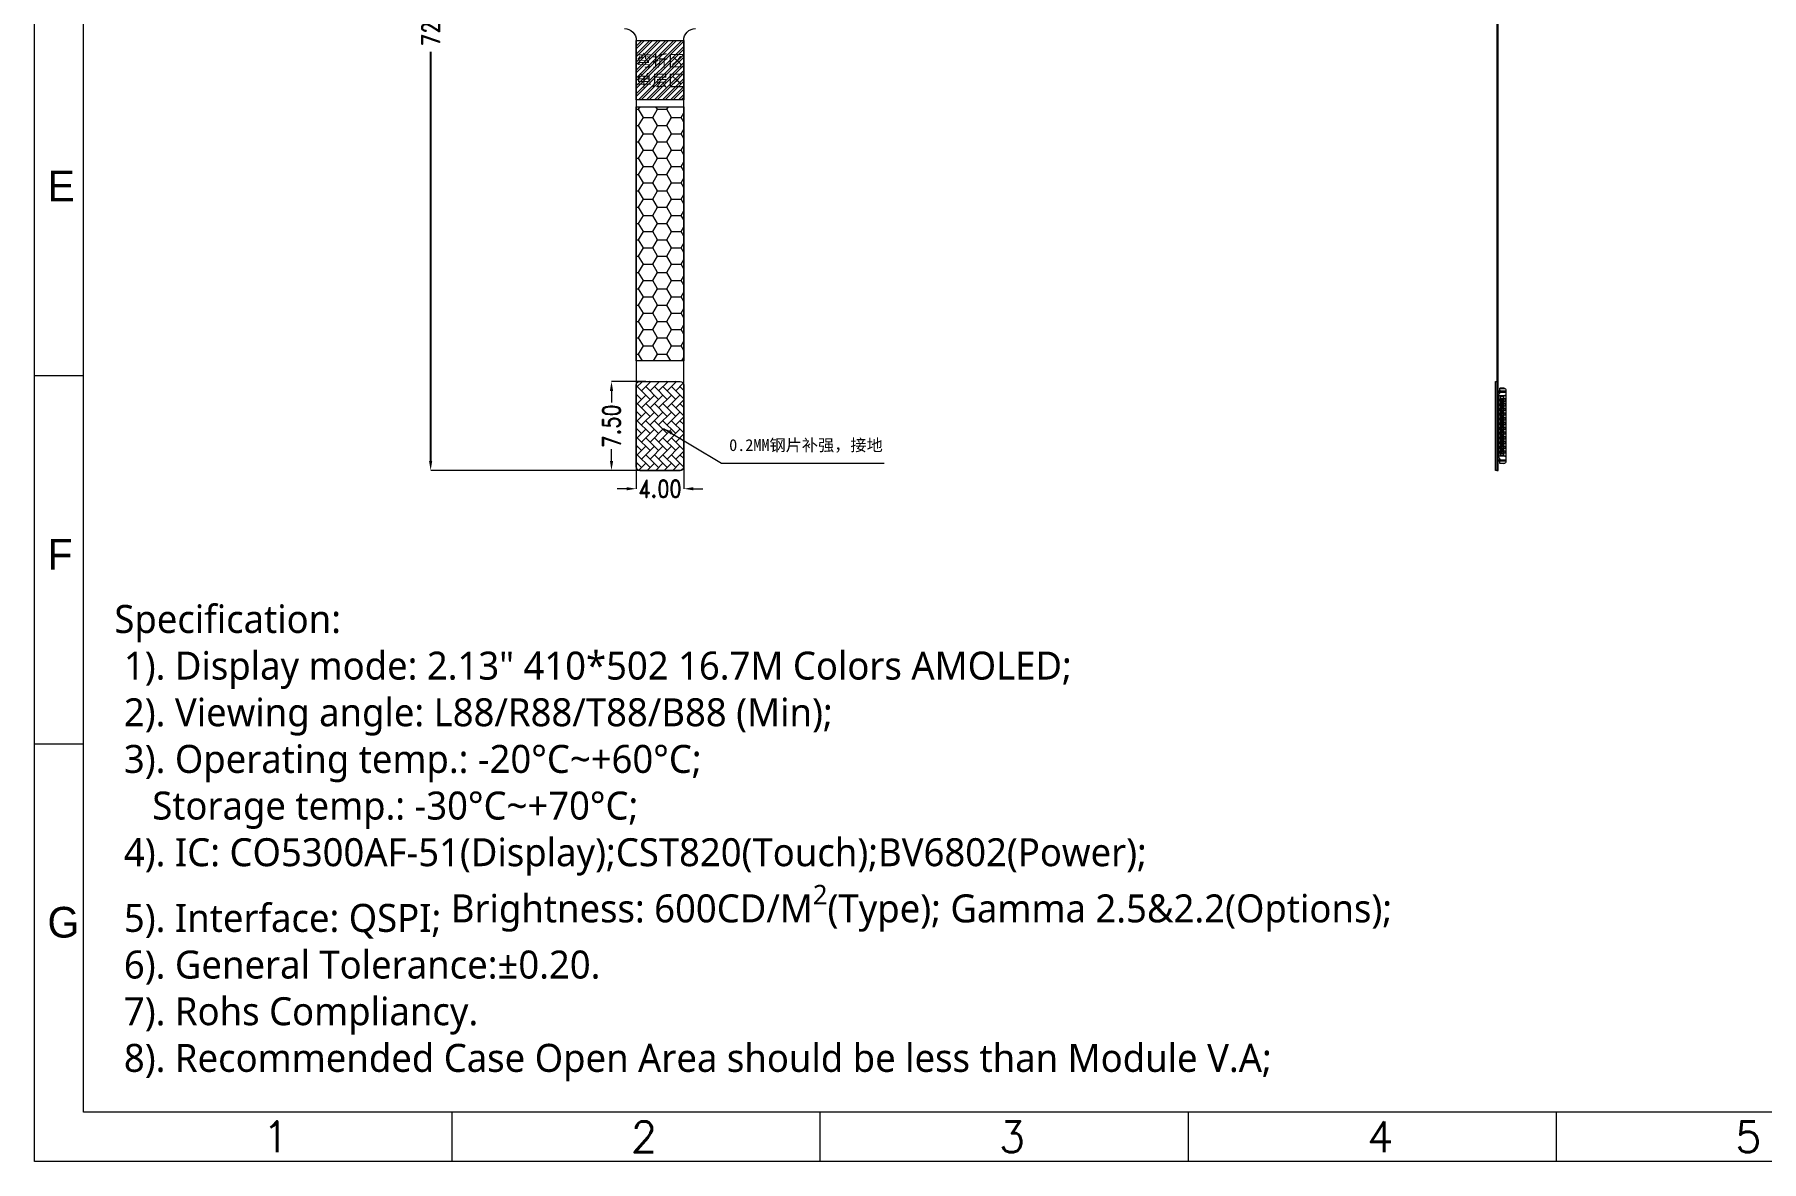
# Model space of a CAD drawing. Header units: millimetres. Extents: x 1134 to 2451, y -9 to 375.
# Drawn here: x 1487 to 1632.5, y 149.9 to 244.8 of the extents above; entities that cross this region are included whole.
import ezdxf

# ---------------------------------------------------------------- set-up
doc = ezdxf.new("R2010")
doc.units = ezdxf.units.MM
doc.layers.get('0').update_dxf_attribs({"lineweight": 5})
doc.layers.get('Defpoints').update_dxf_attribs({"lineweight": 5})
for name, color, linetype, lineweight in [('DIM', 3, 'Continuous', 5), ('FPC', 50, 'Continuous', 5), ('Main-FPC', 2, 'Continuous', 5), ('MFPC', 50, 'Continuous', 5), ('TFPC', 50, 'Continuous', 5), ('图框', 7, 'Continuous', 5), ('图框 @ 1', 7, 'Continuous', 5)]:
    doc.layers.add(name, color=color, linetype=linetype, lineweight=lineweight)
doc.styles.add('RD', font='ROMAND.shx', dxfattribs={"width": 0.8})
doc.styles.get("Standard").update_dxf_attribs({"font": 'txt', "bigfont": 'gbcbig.shx'})
doc.styles.add('宋体', font='')
doc.styles.add('宝明', font='')
doc.styles.add('汉字', font='')
doc.styles.get('宋体').set_extended_font_data('SimSun')
doc.styles.get('宝明').set_extended_font_data('Microsoft YaHei')
doc.styles.get('汉字').set_extended_font_data('SimSun')
doc.dimstyles.new('DIM', dxfattribs={"dimtxt": 1.5, "dimasz": 0.8, "dimexe": 0, "dimexo": 0.5, "dimgap": 0.11, "dimtad": 0, "dimzin": 1, "dimdsep": 46, "dimtxsty": 'RD', "dimcen": 0, "dimclrd": 256, "dimclre": 256, "dimclrt": 256, "dimadec": 0, "dimazin": 0, "dimtm": 1e-09, "dimtfac": 1, "dimtofl": 0, "dimtmove": 0, "dimatfit": 3, "dimfxl": 0, "dimlwe": -1, "dimarcsym": 0})

# ---------------------------------------------------------------- blocks, each defined once
blk = doc.blocks.new('*D45')
at = {"layer": 'Defpoints', "color": 0, "lineweight": 5, "transparency": 16777216}
for p in [(1520.36, 281.07), (1551.29, 281.07), (1538.61, 208.1)]:
    blk.add_point(p, dxfattribs=at)
at = {"layer": 'DIM', "transparency": 16777216}
for p, q in [((1550.79, 281.07), (1520.36, 281.07)), ((1538.11, 208.1), (1520.36, 208.1))]:
    blk.add_line(p, q, dxfattribs=at)
at = {"layer": 'DIM', "lineweight": -2, "transparency": 16777216}
for p, q in [((1520.36, 280.27), (1520.36, 252.8)), ((1520.36, 208.9), (1520.36, 243.38))]:
    blk.add_line(p, q, dxfattribs=at)
at = {"layer": 'DIM', "lineweight": 5, "transparency": 16777216}
for points in [[(1520.22, 280.27), (1520.49, 280.27), (1520.36, 281.07)], [(1520.22, 208.9), (1520.49, 208.9), (1520.36, 208.1)]]:
    blk.add_solid(points, dxfattribs=at)
at = {"layer": 'DIM', "lineweight": 5, "transparency": 16777216, "insert": (1520.36, 248.09), "char_height": 1.5, "attachment_point": 5, "rotation": 90, "style": 'RD'}
blk.add_mtext('72.97±0.5', dxfattribs=at)
blk = doc.blocks.new('OK-23GM024-04-B')
at = {"layer": 'FPC', "color": 7, "lineweight": 5}
for p, q in [((1479.37, 126.16), (1479.37, 120.06)), ((1479.99, 125.66), (1479.37, 125.66)), ((1479.84, 125.41), (1479.37, 125.41)), ((1479.84, 125.2), (1479.37, 125.2)), ((1479.43, 125.41), (1479.43, 125.2)), ((1479.44, 126.06), (1479.44, 125.96)), ((1480.02, 126.06), (1479.44, 126.06)), ((1480.02, 125.96), (1479.44, 125.96)), ((1479.46, 126.06), (1479.46, 125.96)), ((1479.47, 126.26), (1479.55, 126.28)), ((1479.87, 126.26), (1479.47, 126.26)), ((1479.55, 126.28), (1479.87, 126.28)), ((1479.57, 125.66), (1479.57, 125.41)), ((1479.84, 125.62), (1479.57, 125.62)), ((1479.84, 125.45), (1479.57, 125.45)), ((1479.57, 125.2), (1479.57, 125.01)), ((1479.58, 125.38), (1479.58, 125.23)), ((1479.58, 125.38), (1479.6, 125.37)), ((1479.76, 125.38), (1479.58, 125.38)), ((1479.6, 125.24), (1479.58, 125.23)), ((1479.76, 125.23), (1479.58, 125.23)), ((1479.6, 125.37), (1479.6, 125.24)), ((1479.74, 125.37), (1479.6, 125.37)), ((1479.74, 125.24), (1479.6, 125.24)), ((1479.64, 126.06), (1479.64, 125.96)), ((1479.74, 125.37), (1479.76, 125.38)), ((1479.74, 125.37), (1479.74, 125.24)), ((1479.74, 125.24), (1479.76, 125.23)), ((1479.76, 125.38), (1479.76, 125.23)), ((1479.78, 125.41), (1479.78, 125.2)), ((1479.8, 125.4), (1479.81, 125.38)), ((1479.81, 125.23), (1479.8, 125.21)), ((1479.87, 126.11), (1479.82, 126.06)), ((1479.82, 125.96), (1479.82, 126.06)), ((1479.82, 125.96), (1479.87, 125.91)), ((1479.82, 120.56), (1479.82, 125.66)), ((1479.84, 125.66), (1479.84, 120.56)), ((1480.02, 125.37), (1479.84, 125.37)), ((1480.02, 125.24), (1479.84, 125.24)), ((1479.87, 125.86), (1479.87, 126.28)), ((1479.87, 125.86), (1479.99, 125.76)), ((1479.89, 126.06), (1479.89, 125.96)), ((1479.91, 126.06), (1479.91, 125.96)), ((1479.93, 125.37), (1479.93, 125.24)), ((1479.96, 126.06), (1479.96, 125.96)), ((1479.96, 125.37), (1479.96, 125.24)), ((1479.98, 126.06), (1479.98, 125.96)), ((1479.99, 125.76), (1479.99, 120.46)), ((1480.02, 126.06), (1480.02, 125.96)), ((1480.02, 125.37), (1480.02, 125.24)), ((1479.84, 125.01), (1479.37, 125.01)), ((1479.84, 124.8), (1479.37, 124.8)), ((1479.84, 124.61), (1479.37, 124.61)), ((1479.37, 124.4), (1479.84, 124.4)), ((1479.84, 124.21), (1479.37, 124.21)), ((1479.37, 124), (1479.84, 124)), ((1479.84, 123.81), (1479.37, 123.81)), ((1479.43, 125.01), (1479.43, 124.8)), ((1479.43, 124.61), (1479.43, 124.4)), ((1479.43, 124.21), (1479.43, 124)), ((1479.43, 123.81), (1479.43, 123.6)), ((1479.84, 125.16), (1479.57, 125.16)), ((1479.84, 125.05), (1479.57, 125.05)), ((1479.57, 124.8), (1479.57, 124.61)), ((1479.84, 124.76), (1479.57, 124.76)), ((1479.57, 124.65), (1479.84, 124.65)), ((1479.57, 124.4), (1479.57, 124.21)), ((1479.57, 124.36), (1479.84, 124.36)), ((1479.57, 124.25), (1479.84, 124.25)), ((1479.57, 124), (1479.57, 123.81)), ((1479.57, 123.96), (1479.84, 123.96)), ((1479.57, 123.85), (1479.84, 123.85)), ((1479.58, 124.98), (1479.58, 124.83)), ((1479.58, 124.98), (1479.6, 124.97)), ((1479.76, 124.98), (1479.58, 124.98)), ((1479.6, 124.84), (1479.58, 124.83)), ((1479.76, 124.83), (1479.58, 124.83)), ((1479.58, 124.58), (1479.58, 124.43)), ((1479.58, 124.58), (1479.6, 124.57)), ((1479.76, 124.58), (1479.58, 124.58)), ((1479.6, 124.44), (1479.58, 124.43)), ((1479.76, 124.43), (1479.58, 124.43)), ((1479.58, 124.18), (1479.58, 124.03)), ((1479.76, 124.18), (1479.58, 124.18)), ((1479.58, 124.18), (1479.6, 124.17)), ((1479.6, 124.04), (1479.58, 124.03)), ((1479.76, 124.03), (1479.58, 124.03)), ((1479.58, 123.78), (1479.58, 123.63)), ((1479.58, 123.78), (1479.6, 123.77)), ((1479.76, 123.78), (1479.58, 123.78)), ((1479.6, 124.97), (1479.6, 124.84)), ((1479.74, 124.97), (1479.6, 124.97)), ((1479.74, 124.84), (1479.6, 124.84)), ((1479.6, 124.57), (1479.6, 124.44)), ((1479.74, 124.57), (1479.6, 124.57)), ((1479.74, 124.44), (1479.6, 124.44)), ((1479.6, 124.17), (1479.6, 124.04)), ((1479.74, 124.17), (1479.6, 124.17)), ((1479.74, 124.04), (1479.6, 124.04)), ((1479.6, 123.77), (1479.6, 123.64)), ((1479.74, 123.77), (1479.6, 123.77)), ((1479.74, 124.97), (1479.76, 124.98)), ((1479.74, 124.97), (1479.74, 124.84)), ((1479.74, 124.84), (1479.76, 124.83)), ((1479.74, 124.57), (1479.76, 124.58)), ((1479.74, 124.57), (1479.74, 124.44)), ((1479.74, 124.44), (1479.76, 124.43)), ((1479.74, 124.17), (1479.76, 124.18)), ((1479.74, 124.17), (1479.74, 124.04)), ((1479.74, 124.04), (1479.76, 124.03)), ((1479.74, 123.77), (1479.76, 123.78)), ((1479.74, 123.77), (1479.74, 123.64)), ((1479.76, 124.98), (1479.76, 124.83)), ((1479.76, 124.58), (1479.76, 124.43)), ((1479.76, 124.18), (1479.76, 124.03)), ((1479.76, 123.78), (1479.76, 123.63)), ((1479.78, 125.01), (1479.78, 124.8)), ((1479.78, 124.61), (1479.78, 124.4)), ((1479.78, 124.21), (1479.78, 124)), ((1479.78, 123.81), (1479.78, 123.6)), ((1479.8, 125), (1479.81, 124.98)), ((1479.81, 124.83), (1479.8, 124.81)), ((1479.8, 124.6), (1479.81, 124.58)), ((1479.81, 124.43), (1479.8, 124.41)), ((1479.8, 124.2), (1479.81, 124.18)), ((1479.81, 124.03), (1479.8, 124.01)), ((1479.8, 123.8), (1479.81, 123.78)), ((1480.02, 124.97), (1479.84, 124.97)), ((1480.02, 124.84), (1479.84, 124.84)), ((1480.02, 124.57), (1479.84, 124.57)), ((1480.02, 124.44), (1479.84, 124.44)), ((1480.02, 124.17), (1479.84, 124.17)), ((1480.02, 124.04), (1479.84, 124.04)), ((1480.02, 123.77), (1479.84, 123.77)), ((1479.93, 124.97), (1479.93, 124.84)), ((1479.93, 124.57), (1479.93, 124.44)), ((1479.93, 124.17), (1479.93, 124.04)), ((1479.93, 123.77), (1479.93, 123.64)), ((1479.96, 124.97), (1479.96, 124.84)), ((1479.96, 124.57), (1479.96, 124.44)), ((1479.96, 124.17), (1479.96, 124.04)), ((1479.96, 123.77), (1479.96, 123.64)), ((1480.02, 124.97), (1480.02, 124.84)), ((1480.02, 124.57), (1480.02, 124.44)), ((1480.02, 124.17), (1480.02, 124.04)), ((1480.02, 123.77), (1480.02, 123.64)), ((1479.37, 123.6), (1479.84, 123.6)), ((1479.84, 123.41), (1479.37, 123.41)), ((1479.37, 123.2), (1479.84, 123.2)), ((1479.84, 123.01), (1479.37, 123.01)), ((1479.37, 122.8), (1479.84, 122.8)), ((1479.84, 122.61), (1479.37, 122.61)), ((1479.37, 122.4), (1479.84, 122.4)), ((1479.43, 123.41), (1479.43, 123.2)), ((1479.43, 123.01), (1479.43, 122.8)), ((1479.43, 122.61), (1479.43, 122.4)), ((1479.57, 123.6), (1479.57, 123.41)), ((1479.57, 123.56), (1479.84, 123.56)), ((1479.57, 123.45), (1479.84, 123.45)), ((1479.57, 123.2), (1479.57, 123.01)), ((1479.57, 123.16), (1479.84, 123.16)), ((1479.57, 123.05), (1479.84, 123.05)), ((1479.57, 122.8), (1479.57, 122.61)), ((1479.57, 122.76), (1479.84, 122.76)), ((1479.57, 122.65), (1479.84, 122.65)), ((1479.57, 122.4), (1479.57, 122.21)), ((1479.57, 122.36), (1479.84, 122.36)), ((1479.6, 123.64), (1479.58, 123.63)), ((1479.76, 123.63), (1479.58, 123.63)), ((1479.58, 123.38), (1479.58, 123.23)), ((1479.58, 123.38), (1479.6, 123.37)), ((1479.76, 123.38), (1479.58, 123.38)), ((1479.6, 123.24), (1479.58, 123.23)), ((1479.76, 123.23), (1479.58, 123.23)), ((1479.58, 122.98), (1479.58, 122.83)), ((1479.76, 122.98), (1479.58, 122.98)), ((1479.58, 122.98), (1479.6, 122.97)), ((1479.6, 122.84), (1479.58, 122.83)), ((1479.76, 122.83), (1479.58, 122.83)), ((1479.76, 122.58), (1479.58, 122.58)), ((1479.58, 122.58), (1479.6, 122.57)), ((1479.58, 122.58), (1479.58, 122.43)), ((1479.6, 122.44), (1479.58, 122.43)), ((1479.76, 122.43), (1479.58, 122.43)), ((1479.74, 123.64), (1479.6, 123.64)), ((1479.6, 123.37), (1479.6, 123.24)), ((1479.74, 123.37), (1479.6, 123.37)), ((1479.74, 123.24), (1479.6, 123.24)), ((1479.6, 122.97), (1479.6, 122.84)), ((1479.74, 122.97), (1479.6, 122.97)), ((1479.74, 122.84), (1479.6, 122.84)), ((1479.74, 122.57), (1479.6, 122.57)), ((1479.6, 122.57), (1479.6, 122.44)), ((1479.74, 122.44), (1479.6, 122.44)), ((1479.74, 123.64), (1479.76, 123.63)), ((1479.74, 123.37), (1479.76, 123.38)), ((1479.74, 123.37), (1479.74, 123.24)), ((1479.74, 123.24), (1479.76, 123.23)), ((1479.74, 122.97), (1479.76, 122.98)), ((1479.74, 122.97), (1479.74, 122.84)), ((1479.74, 122.84), (1479.76, 122.83)), ((1479.74, 122.57), (1479.76, 122.58)), ((1479.74, 122.57), (1479.74, 122.44)), ((1479.74, 122.44), (1479.76, 122.43)), ((1479.76, 123.38), (1479.76, 123.23)), ((1479.76, 122.98), (1479.76, 122.83)), ((1479.76, 122.58), (1479.76, 122.43)), ((1479.78, 123.41), (1479.78, 123.2)), ((1479.78, 123.01), (1479.78, 122.8)), ((1479.78, 122.61), (1479.78, 122.4)), ((1479.81, 123.63), (1479.8, 123.61)), ((1479.8, 123.4), (1479.81, 123.38)), ((1479.81, 123.23), (1479.8, 123.21)), ((1479.8, 123), (1479.81, 122.98)), ((1479.81, 122.83), (1479.8, 122.81)), ((1479.8, 122.6), (1479.81, 122.58)), ((1479.81, 122.43), (1479.8, 122.41)), ((1480.02, 123.64), (1479.84, 123.64)), ((1480.02, 123.37), (1479.84, 123.37)), ((1480.02, 123.24), (1479.84, 123.24)), ((1480.02, 122.97), (1479.84, 122.97)), ((1480.02, 122.84), (1479.84, 122.84)), ((1480.02, 122.57), (1479.84, 122.57)), ((1480.02, 122.44), (1479.84, 122.44)), ((1479.93, 123.37), (1479.93, 123.24)), ((1479.93, 122.97), (1479.93, 122.84)), ((1479.93, 122.57), (1479.93, 122.44)), ((1479.96, 123.37), (1479.96, 123.24)), ((1479.96, 122.97), (1479.96, 122.84)), ((1479.96, 122.57), (1479.96, 122.44)), ((1480.02, 123.37), (1480.02, 123.24)), ((1480.02, 122.97), (1480.02, 122.84)), ((1480.02, 122.57), (1480.02, 122.44)), ((1479.84, 122.21), (1479.37, 122.21)), ((1479.37, 122), (1479.84, 122)), ((1479.84, 121.81), (1479.37, 121.81)), ((1479.37, 121.6), (1479.84, 121.6)), ((1479.84, 121.41), (1479.37, 121.41)), ((1479.37, 121.2), (1479.84, 121.2)), ((1479.84, 121.01), (1479.37, 121.01)), ((1479.43, 122.21), (1479.43, 122)), ((1479.43, 121.81), (1479.43, 121.6)), ((1479.43, 121.41), (1479.43, 121.2)), ((1479.43, 121.01), (1479.43, 120.8)), ((1479.57, 122.25), (1479.84, 122.25)), ((1479.57, 122), (1479.57, 121.81)), ((1479.57, 121.96), (1479.84, 121.96)), ((1479.57, 121.85), (1479.84, 121.85)), ((1479.57, 121.6), (1479.57, 121.41)), ((1479.57, 121.56), (1479.84, 121.56)), ((1479.57, 121.45), (1479.84, 121.45)), ((1479.57, 121.2), (1479.57, 121.01)), ((1479.57, 121.16), (1479.84, 121.16)), ((1479.57, 121.05), (1479.84, 121.05)), ((1479.76, 122.18), (1479.58, 122.18)), ((1479.58, 122.18), (1479.6, 122.17)), ((1479.58, 122.18), (1479.58, 122.03)), ((1479.6, 122.04), (1479.58, 122.03)), ((1479.76, 122.03), (1479.58, 122.03)), ((1479.76, 121.78), (1479.58, 121.78)), ((1479.58, 121.78), (1479.6, 121.77)), ((1479.58, 121.78), (1479.58, 121.63)), ((1479.6, 121.64), (1479.58, 121.63)), ((1479.76, 121.63), (1479.58, 121.63)), ((1479.76, 121.38), (1479.58, 121.38)), ((1479.58, 121.38), (1479.6, 121.37)), ((1479.58, 121.38), (1479.58, 121.23)), ((1479.6, 121.24), (1479.58, 121.23)), ((1479.76, 121.23), (1479.58, 121.23)), ((1479.76, 120.98), (1479.58, 120.98)), ((1479.58, 120.98), (1479.6, 120.97)), ((1479.58, 120.98), (1479.58, 120.83)), ((1479.6, 120.84), (1479.58, 120.83)), ((1479.76, 120.83), (1479.58, 120.83)), ((1479.74, 122.17), (1479.6, 122.17)), ((1479.6, 122.17), (1479.6, 122.04)), ((1479.74, 122.04), (1479.6, 122.04)), ((1479.74, 121.77), (1479.6, 121.77)), ((1479.6, 121.77), (1479.6, 121.64)), ((1479.74, 121.64), (1479.6, 121.64)), ((1479.74, 121.37), (1479.6, 121.37)), ((1479.6, 121.37), (1479.6, 121.24)), ((1479.74, 121.24), (1479.6, 121.24)), ((1479.74, 120.97), (1479.6, 120.97)), ((1479.6, 120.97), (1479.6, 120.84)), ((1479.74, 120.84), (1479.6, 120.84)), ((1479.74, 122.17), (1479.76, 122.18)), ((1479.74, 122.17), (1479.74, 122.04)), ((1479.74, 122.04), (1479.76, 122.03)), ((1479.74, 121.77), (1479.76, 121.78)), ((1479.74, 121.77), (1479.74, 121.64)), ((1479.74, 121.64), (1479.76, 121.63)), ((1479.74, 121.37), (1479.76, 121.38)), ((1479.74, 121.37), (1479.74, 121.24)), ((1479.74, 121.24), (1479.76, 121.23)), ((1479.74, 120.97), (1479.76, 120.98)), ((1479.74, 120.97), (1479.74, 120.84)), ((1479.74, 120.84), (1479.76, 120.83)), ((1479.76, 122.18), (1479.76, 122.03)), ((1479.76, 121.78), (1479.76, 121.63)), ((1479.76, 121.38), (1479.76, 121.23)), ((1479.76, 120.98), (1479.76, 120.83)), ((1479.78, 122.21), (1479.78, 122)), ((1479.78, 121.81), (1479.78, 121.6)), ((1479.78, 121.41), (1479.78, 121.2)), ((1479.78, 121.01), (1479.78, 120.8)), ((1479.8, 122.2), (1479.81, 122.18)), ((1479.81, 122.03), (1479.8, 122.01)), ((1479.8, 121.8), (1479.81, 121.78)), ((1479.81, 121.63), (1479.8, 121.61)), ((1479.8, 121.4), (1479.81, 121.38)), ((1479.81, 121.23), (1479.8, 121.21)), ((1479.8, 121), (1479.81, 120.98)), ((1479.81, 120.83), (1479.8, 120.81)), ((1480.02, 122.17), (1479.84, 122.17)), ((1480.02, 122.04), (1479.84, 122.04)), ((1480.02, 121.77), (1479.84, 121.77)), ((1480.02, 121.64), (1479.84, 121.64)), ((1480.02, 121.37), (1479.84, 121.37)), ((1480.02, 121.24), (1479.84, 121.24)), ((1480.02, 120.97), (1479.84, 120.97)), ((1480.02, 120.84), (1479.84, 120.84)), ((1479.93, 122.17), (1479.93, 122.04)), ((1479.93, 121.77), (1479.93, 121.64)), ((1479.93, 121.37), (1479.93, 121.24)), ((1479.93, 120.97), (1479.93, 120.84)), ((1479.96, 122.17), (1479.96, 122.04)), ((1479.96, 121.77), (1479.96, 121.64)), ((1479.96, 121.37), (1479.96, 121.24)), ((1479.96, 120.97), (1479.96, 120.84)), ((1480.02, 122.17), (1480.02, 122.04)), ((1480.02, 121.77), (1480.02, 121.64)), ((1480.02, 121.37), (1480.02, 121.24)), ((1480.02, 120.97), (1480.02, 120.84)), ((1479.37, 120.8), (1479.84, 120.8)), ((1479.37, 120.56), (1479.99, 120.56)), ((1480.02, 120.26), (1479.44, 120.26)), ((1479.44, 120.26), (1479.44, 120.16)), ((1480.02, 120.16), (1479.44, 120.16)), ((1479.46, 120.26), (1479.46, 120.16)), ((1479.87, 119.96), (1479.47, 119.96)), ((1479.55, 119.94), (1479.47, 119.96)), ((1479.55, 119.94), (1479.87, 119.94)), ((1479.57, 120.8), (1479.57, 120.56)), ((1479.57, 120.76), (1479.84, 120.76)), ((1479.57, 120.6), (1479.84, 120.6)), ((1479.64, 120.26), (1479.64, 120.16)), ((1479.87, 120.31), (1479.82, 120.26)), ((1479.82, 120.26), (1479.82, 120.16)), ((1479.82, 120.16), (1479.87, 120.11)), ((1479.99, 120.46), (1479.87, 120.36)), ((1479.87, 119.94), (1479.87, 120.36)), ((1479.89, 120.26), (1479.89, 120.16)), ((1479.91, 120.26), (1479.91, 120.16)), ((1479.96, 120.26), (1479.96, 120.16)), ((1479.98, 120.26), (1479.98, 120.16)), ((1480.02, 120.26), (1480.02, 120.16))]:
    blk.add_line(p, q, dxfattribs=at)
for centre, radius, start, end in [((1479.47, 126.16), 0.1, 90, 180), ((1479.47, 125.76), 0.1, 180, 270), ((1479.78, 125.38), 0.03, 36.8699, 90), ((1479.78, 125.23), 0.03, 270, 323.1301), ((1479.84, 125.4), 0.03, 216.8699, 270), ((1479.84, 125.21), 0.03, 90, 143.1301), ((1479.78, 124.98), 0.03, 36.8699, 90), ((1479.78, 124.83), 0.03, 270, 323.1301), ((1479.78, 124.58), 0.03, 36.8699, 90), ((1479.78, 124.43), 0.03, 270, 323.1301), ((1479.78, 124.18), 0.03, 36.8699, 90), ((1479.78, 124.03), 0.03, 270, 323.1301), ((1479.78, 123.78), 0.03, 36.8699, 90), ((1479.84, 125), 0.03, 216.8699, 270), ((1479.84, 124.81), 0.03, 90, 143.1301), ((1479.84, 124.6), 0.03, 216.8699, 270), ((1479.84, 124.41), 0.03, 90, 143.1301), ((1479.84, 124.2), 0.03, 216.8699, 270), ((1479.84, 124.01), 0.03, 90, 143.1301), ((1479.84, 123.8), 0.03, 216.8699, 270), ((1479.78, 123.63), 0.03, 270, 323.1301), ((1479.78, 123.38), 0.03, 36.8699, 90), ((1479.78, 123.23), 0.03, 270, 323.1301), ((1479.78, 122.98), 0.03, 36.8699, 90), ((1479.78, 122.83), 0.03, 270, 323.1301), ((1479.78, 122.58), 0.03, 36.8699, 90), ((1479.78, 122.43), 0.03, 270, 323.1301), ((1479.84, 123.61), 0.03, 90, 143.1301), ((1479.84, 123.4), 0.03, 216.8699, 270), ((1479.84, 123.21), 0.03, 90, 143.1301), ((1479.84, 123), 0.03, 216.8699, 270), ((1479.84, 122.81), 0.03, 90, 143.1301), ((1479.84, 122.6), 0.03, 216.8699, 270), ((1479.84, 122.41), 0.03, 90, 143.1301), ((1479.78, 122.18), 0.03, 36.8699, 90), ((1479.78, 122.03), 0.03, 270, 323.1301), ((1479.78, 121.78), 0.03, 36.8699, 90), ((1479.78, 121.63), 0.03, 270, 323.1301), ((1479.78, 121.38), 0.03, 36.8699, 90), ((1479.78, 121.23), 0.03, 270, 323.1301), ((1479.78, 120.98), 0.03, 36.8699, 90), ((1479.84, 122.2), 0.03, 216.8699, 270), ((1479.84, 122.01), 0.03, 90, 143.1301), ((1479.84, 121.8), 0.03, 216.8699, 270), ((1479.84, 121.61), 0.03, 90, 143.1301), ((1479.84, 121.4), 0.03, 216.8699, 270), ((1479.84, 121.21), 0.03, 90, 143.1301), ((1479.84, 121), 0.03, 216.8699, 270), ((1479.84, 120.81), 0.03, 90, 143.1301), ((1479.47, 120.46), 0.1, 90, 180), ((1479.47, 120.06), 0.1, 180, 270), ((1479.78, 120.83), 0.03, 270, 323.1301)]:
    blk.add_arc(centre, radius, start, end, dxfattribs=at)
blk = doc.blocks.new('*D93')
at = {"layer": 'Defpoints', "color": 0, "lineweight": 5, "transparency": 16777216}
for p in [(1535.6, 215.6), (1539, 215.6), (1539, 208.1)]:
    blk.add_point(p, dxfattribs=at)
at = {"layer": 'DIM', "linetype": 'ByBlock', "lineweight": 5, "transparency": 16777216}
for p, q in [((1538.5, 215.6), (1535.6, 215.6)), ((1535.6, 214.8), (1535.6, 213.82)), ((1535.6, 208.9), (1535.6, 209.89)), ((1538.5, 208.1), (1535.6, 208.1))]:
    blk.add_line(p, q, dxfattribs=at)
at = {"layer": 'DIM', "lineweight": 5, "transparency": 16777216}
for points in [[(1535.47, 214.8), (1535.74, 214.8), (1535.6, 215.6)], [(1535.47, 208.9), (1535.74, 208.9), (1535.6, 208.1)]]:
    blk.add_solid(points, dxfattribs=at)
at = {"layer": 'DIM', "lineweight": 5, "transparency": 16777216, "insert": (1535.6, 211.85), "char_height": 1.5, "attachment_point": 5, "rotation": 90, "style": 'RD'}
blk.add_mtext('7.50', dxfattribs=at)
blk = doc.blocks.new('*D94')
at = {"layer": 'Defpoints', "color": 0, "lineweight": 5, "transparency": 16777216}
for p in [(1537.69, 209.49), (1541.69, 209.49), (1541.69, 206.56)]:
    blk.add_point(p, dxfattribs=at)
at = {"layer": 'DIM', "linetype": 'ByBlock', "lineweight": 5, "transparency": 16777216}
for p, q in [((1537.69, 208.99), (1537.69, 206.56)), ((1541.69, 208.99), (1541.69, 206.56)), ((1536.89, 206.56), (1536.09, 206.56)), ((1542.49, 206.56), (1543.29, 206.56))]:
    blk.add_line(p, q, dxfattribs=at)
at = {"layer": 'DIM', "lineweight": 5, "transparency": 16777216}
for points in [[(1536.89, 206.69), (1536.89, 206.43), (1537.69, 206.56)], [(1542.49, 206.69), (1542.49, 206.43), (1541.69, 206.56)]]:
    blk.add_solid(points, dxfattribs=at)
at = {"layer": 'DIM', "lineweight": 5, "transparency": 16777216, "insert": (1539.69, 206.56), "char_height": 1.5, "attachment_point": 5, "style": 'RD'}
blk.add_mtext('4.00', dxfattribs=at)
blk = doc.blocks.new('R213NRK-007-MFPC-V01-A')
at = {"lineweight": 5}
h = blk.add_hatch(dxfattribs=at)
h.set_pattern_fill('HONEY', color=5, scale=0.25, angle=360)
h.paths.add_polyline_path([(1537.69, 238.75), (1541.69, 238.75), (1541.69, 217.34), (1537.69, 217.34)])
at = {"layer": 'TFPC', "lineweight": 5}
h = blk.add_hatch(dxfattribs=at)
h.set_pattern_fill('ANSI32', color=252, scale=0.05)
h.paths.add_polyline_path([(1537.69, 244.33), (1541.69, 244.33), (1541.69, 239.33), (1537.69, 239.33)])
h = blk.add_hatch(dxfattribs=at)
h.set_pattern_fill('AR-HBONE', color=4, scale=0.005, angle=90)
edge = h.paths.add_edge_path()
edge.add_line((1537.69, 208.4), (1537.69, 215.3))
edge.add_arc((1537.99, 215.3), 0.3, 90, 180, ccw=False)
edge.add_line((1537.99, 215.6), (1541.39, 215.6))
edge.add_arc((1541.39, 215.3), 0.3, 0, 90, ccw=False)
edge.add_line((1541.69, 215.3), (1541.69, 208.4))
edge.add_arc((1541.39, 208.4), 0.3, 270, 360, ccw=False)
edge.add_line((1541.39, 208.1), (1537.99, 208.1))
edge.add_arc((1537.99, 208.4), 0.3, 180, 270, ccw=False)
at = {"color": 5, "lineweight": 5}
blk.add_lwpolyline([(1537.69, 238.75), (1541.69, 238.75), (1541.69, 217.34), (1537.69, 217.34)], close=True, dxfattribs=at)
at = {"layer": 'Main-FPC'}
blk.add_lwpolyline([(1536.69, 245.33, -0.414214), (1537.69, 244.33), (1537.69, 208.4, 0.414214), (1537.99, 208.1), (1541.39, 208.1, 0.414214), (1541.69, 208.4), (1541.69, 244.33, -0.414214), (1542.69, 245.33)], format="xyb", dxfattribs=at)
at = {"layer": 'TFPC', "color": 252, "lineweight": 5}
blk.add_lwpolyline([(1537.69, 244.33), (1541.69, 244.33), (1541.69, 239.33), (1537.69, 239.33)], close=True, dxfattribs=at)
at = {"layer": 'TFPC', "color": 4, "lineweight": 5}
blk.add_lwpolyline([(1537.69, 208.4), (1537.69, 215.3, -0.414214), (1537.99, 215.6), (1541.39, 215.6, -0.414214), (1541.69, 215.3), (1541.69, 208.4, -0.414214), (1541.39, 208.1), (1537.99, 208.1, -0.414214)], format="xyb", close=True, dxfattribs=at)
at = {"layer": 'TFPC', "color": 252, "lineweight": 5, "insert": (1541.74, 240.34), "char_height": 1, "width": 9.7535, "attachment_point": 9, "style": '宋体'}
blk.add_mtext('弯折区 \\P单层区', dxfattribs=at)

msp = doc.modelspace()

# ---------------------------------------------------------------- hatches: boundary and pattern name
at = {"layer": 'MFPC', "lineweight": 5}
msp.add_hatch(color=4, dxfattribs=at).paths.add_polyline_path([(1610.126, 215.6036), (1610.226, 215.6036), (1610.226, 208.1036), (1610.126, 208.1036)])

# ---------------------------------------------------------------- linework, layer by layer
msp.add_line((1610.226, 208.1036), (1610.346, 208.1036), dxfattribs=at)
msp.add_lwpolyline([(1610.346, 208.1036), (1610.346, 274.4446), (1610.226, 274.4446), (1610.226, 208.1036)], dxfattribs=at)
at = {"layer": 'MFPC', "color": 4, "lineweight": 5}
msp.add_lwpolyline([(1610.126, 215.6036), (1610.226, 215.6036), (1610.226, 208.1036), (1610.126, 208.1036)], close=True, dxfattribs=at)
at = {"layer": '图框', "color": 7, "linetype": 'ByBlock', "lineweight": 5, "ltscale": 0.55}
for p, q in [((1491.1044, 154.0227), (1491.1044, 371.2891)), ((1486.966, 216.0982), (1491.1044, 216.0982)), ((1486.966, 185.0601), (1491.1044, 185.0601)), ((1801.4404, 154.0227), (1491.1044, 154.0227)), ((1522.138, 154.0227), (1522.138, 149.8842)), ((1553.1716, 154.0227), (1553.1716, 149.8842)), ((1584.2052, 154.0227), (1584.2052, 149.8842)), ((1615.2388, 154.0227), (1615.2388, 149.8842))]:
    msp.add_line(p, q, dxfattribs=at)
msp.add_lwpolyline([(1486.966, 375.4275), (1805.5788, 375.4275), (1805.5788, 149.8842), (1486.966, 149.8842)], close=True, dxfattribs=at)

# ---------------------------------------------------------------- block references
at = {"layer": 'DIM', "lineweight": 5}
msp.add_blockref('R213NRK-007-MFPC-V01-A', (0, 0), dxfattribs=at)
at = {"layer": 'FPC', "color": 1, "lineweight": 5, "xscale": -1}
msp.add_blockref('OK-23GM024-04-B', (3090.3674, 88.7481), dxfattribs=at)

# ---------------------------------------------------------------- texts
at = {"layer": 'DIM', "insert": (1558.4705, 210.7381), "char_height": 1, "width": 14.604626, "attachment_point": 3, "style": '宝明'}
msp.add_mtext('{\\fSimSun|b0|i0|c134|p2;0.2MM钢片补强，接地}', dxfattribs=at)
at = {"layer": '图框', "color": 7, "linetype": 'ByBlock', "lineweight": 5, "ltscale": 0.55, "width": 4.402867, "attachment_point": 7}
for s, insert, char_height in [('{\\f\uffd0ￂﾼﾚￃ\ufff7\ufff3w|b0|i0|c134|p54;E}', (1488.0574, 230.7748), 2.586514), ('{\\f\uffd0ￂﾼﾚￃ\ufff7\ufff3w|b0|i0|c134|p54;F}', (1488.0574, 199.7412), 2.586514), ('{\\f\uffd0ￂﾼﾚￃ\ufff7\ufff3w|b0|i0|c134|p54;G}', (1488.0574, 168.7076), 2.586514), ('1', (1506.1955, 150.6636), 2.5865), ('2', (1537.229, 150.6636), 2.5865), ('3', (1568.2626, 150.6636), 2.5865), ('4', (1599.2962, 150.6636), 2.5865), ('5', (1630.3298, 150.6636), 2.5865)]:
    msp.add_mtext(s, dxfattribs=dict(at, insert=insert, char_height=char_height))
at = {"layer": '图框 @ 1', "lineweight": 5, "insert": (1493.6988, 196.7674), "char_height": 2.3577029, "attachment_point": 1, "style": '汉字'}
msp.add_mtext('{\\fMicrosoft YaHei|b0|i0|c134|p34;\\C0;Specification:\\P 1). Display mode: 2.13" 410*502 16.7M Colors AMOLED;\\P 2). Viewing angle: L88/R88/T88/B88 (Min);\\P 3). Operating temp.: -20%%DC~+60%%DC; \\P    Storage temp.: -30%%DC~+70%%DC;\\P 4). IC: \\C1;CO5300AF-51\\C0;(Display);CST820(Touch);BV6802(Power);  \\P 5). Interface: QSPI; \\A1;\\C255;Brightness: 600CD/M\\H0.7x;\\S2^ ;\\H1.429x;(Type); Gamma 2.5&2.2(Options);\\A0;\\C0;\\P 6). General Tolerance:%%P0.20.\\P 7). Rohs Compliancy.\\P 8). Recommended Case Open Area should be less than Module V.A;}', dxfattribs=at)

# ---------------------------------------------------------------- dimensions: what is measured, and where the dimension line sits
at = {"layer": 'DIM', "lineweight": 5}
dim = msp.add_linear_dim(base=(1520.357, 281.0695), p1=(1538.6149, 208.1036), p2=(1551.2908, 281.0695), angle=90, dimstyle='DIM', override={"dimtol": 1, "dimtp": 0.5, "dimtm": 0.5, "dimfxl": 0.8, "dimarcsym": 1}, dxfattribs=at)
dim.commit()
dim.dimension.update_dxf_attribs({"geometry": '*D45', "text_midpoint": (1520.357, 248.0926), "dimtype": 160})
dim = msp.add_linear_dim(base=(1535.604, 215.6036), p1=(1539.004, 208.1036), p2=(1539.004, 215.6036), angle=90, dimstyle='DIM', override={"dimfxl": 0.18, "dimlwd": 5, "dimlwe": 5, "dimarcsym": 1}, dxfattribs=at)
dim.commit()
dim.dimension.update_dxf_attribs({"geometry": '*D93', "text_midpoint": (1535.604, 211.8536)})
dim = msp.add_linear_dim(base=(1541.6908, 206.5609), p1=(1537.6908, 209.4939), p2=(1541.6908, 209.4939), dimstyle='DIM', override={"dimfxl": 0.18, "dimlwd": 5, "dimlwe": 5, "dimarcsym": 1}, dxfattribs=at)
dim.commit()
dim.dimension.update_dxf_attribs({"geometry": '*D94', "text_midpoint": (1539.6908, 206.5609)})

# ---------------------------------------------------------------- leaders
msp.add_leader([(1539.9977, 211.6476), (1544.8681, 208.7099), (1558.5834, 208.7099)], dimstyle='DIM', override={"dimfxl": 0.18, "dimlwd": 5, "dimlwe": 5, "dimarcsym": 1}, dxfattribs=at)

doc.saveas('drawing.dxf')
